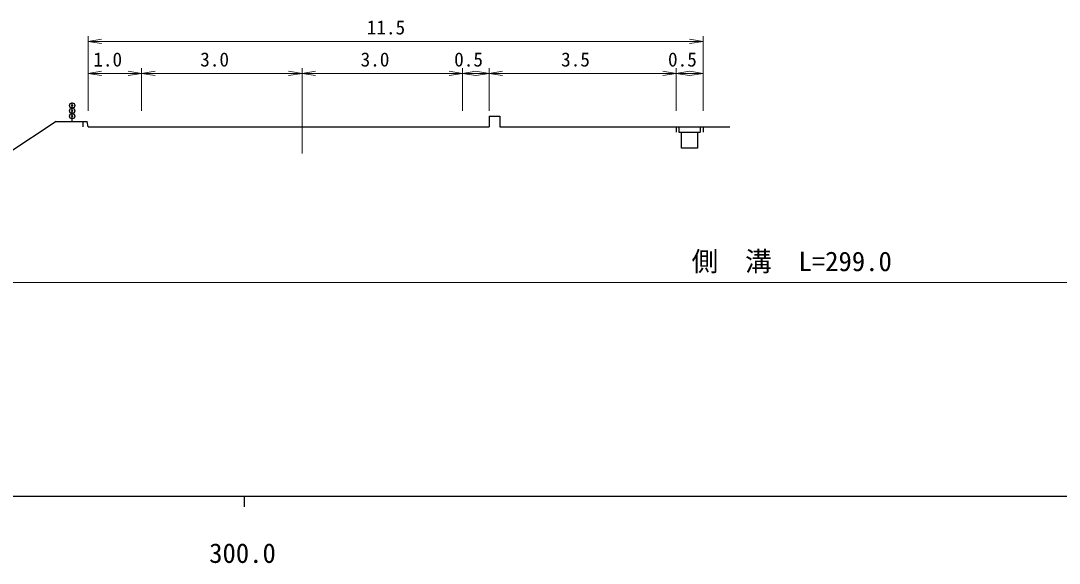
# Model space of a CAD drawing. Units: millimetres on the paper, enlarged 1000 times, with parts at other scales. Extents: x 40000 to 680000, y 20000 to 380000.
# Drawn here: x 347106 to 444226, y 198715 to 249484 of the extents above; entities that cross this region are included whole.
import ezdxf
from ezdxf.enums import TextEntityAlignment as Align

# ---------------------------------------------------------------- set-up
doc = ezdxf.new("R2010")
doc.units = ezdxf.units.MM
doc.header["$LTSCALE"] = 1000
doc.header["$PDMODE"] = 32
doc.header["$PDSIZE"] = 500
doc.linetypes.add('CHAIN', pattern=[18.5, 12, -1.5, 3.5, -1.5])
for name, color, linetype, lineweight in [('M-BGD', 7, 'Continuous', 25), ('M-BMK', 2, 'CHAIN', 13), ('M-STR-HTXT', 7, 'Continuous', 13), ('M-TTL-BAND', 7, 'Continuous', 25)]:
    doc.layers.add(name, color=color, linetype=linetype, lineweight=lineweight)
doc.styles.add('ＭＳ ゴシック', font='')
doc.styles.get('ＭＳ ゴシック').set_extended_font_data('MS Gothic')

# ---------------------------------------------------------------- blocks, each defined once
blk = doc.blocks.new('open_arrow')
at = {"color": 0, "linetype": 'Continuous', "lineweight": -2}
blk.add_lwpolyline([(7.5, 1.25), (0, 0), (7.5, -1.25)], dxfattribs=at)

msp = doc.modelspace()

# ---------------------------------------------------------------- linework, layer by layer
at = {"layer": 'M-BGD'}
for p, q in [((351910, 240056), (351906, 241848)), ((350410, 240056), (345910, 237056)), ((350410, 240056), (353324, 240056)), ((352910, 240056), (352910, 239556)), ((353410, 239556), (353324, 240056)), ((390910, 240556), (390910, 239556)), ((390910, 240556), (391910, 240556)), ((391910, 240556), (391910, 239556)), ((353410, 239556), (390910, 239556)), ((391910, 239556), (413410, 239556)), ((408410, 239556), (408410, 239056)), ((408660, 239556), (408660, 239056)), ((410410, 239056), (410660, 239056)), ((410660, 239556), (410660, 239056)), ((410910, 239556), (410910, 239056))]:
    msp.add_line(p, q, dxfattribs=at)
msp.add_lwpolyline([(408660, 239056), (410410, 239056), (410410, 237556), (408910, 237556), (408910, 239056)], dxfattribs=at)
for centre, radius in [((351910, 241556), 50), ((351910, 241056), 50), ((351910, 241556), 40), ((351910, 241056), 40), ((351910, 241556), 30), ((351910, 241056), 30), ((351910, 241556), 20), ((351910, 241556), 20), ((351910, 241556), 20), ((351910, 241056), 20), ((351910, 241056), 20), ((351910, 241056), 20), ((351910, 240556), 50), ((351910, 240556), 40), ((351910, 240556), 30), ((351910, 240556), 20), ((351910, 240556), 20), ((351910, 240556), 20)]:
    msp.add_circle(centre, radius, dxfattribs=at)
for p in [(351910, 241556), (351910, 241056), (351910, 240556)]:
    msp.add_point(p, dxfattribs=at)
at = {"layer": 'M-BMK'}
msp.add_line((373410, 242056), (373410, 237056), dxfattribs=at)
at = {"layer": 'M-STR-HTXT'}
for p, q in [((353410, 241056), (353410, 248056)), ((410910, 241056), (410910, 248056)), ((353410, 247556), (358410, 247556)), ((358410, 247556), (373410, 247556)), ((373410, 247556), (388410, 247556)), ((388410, 247556), (390910, 247556)), ((390910, 247556), (408410, 247556)), ((408410, 247556), (410910, 247556)), ((353410, 244556), (354660, 244764)), ((358410, 244556), (357160, 244764)), ((358410, 241056), (358410, 245056)), ((358410, 244556), (359660, 244764)), ((373410, 244556), (372160, 244764)), ((373410, 241056), (373410, 245056)), ((373410, 244556), (374660, 244764)), ((388410, 244556), (387160, 244764)), ((388410, 241056), (388410, 245056)), ((388410, 244556), (389660, 244764)), ((390910, 244556), (389660, 244764)), ((390910, 241056), (390910, 245056)), ((390910, 244556), (392160, 244764)), ((408410, 244556), (407160, 244764)), ((408410, 241056), (408410, 245056)), ((408410, 244556), (409660, 244764)), ((410910, 244556), (409660, 244764)), ((353410, 244556), (354660, 244348)), ((353410, 244556), (358410, 244556)), ((358410, 244556), (357160, 244348)), ((358410, 244556), (359660, 244348)), ((358410, 244556), (373410, 244556)), ((373410, 244556), (372160, 244348)), ((373410, 244556), (374660, 244348)), ((373410, 244556), (388410, 244556)), ((388410, 244556), (387160, 244348)), ((388410, 244556), (389660, 244348)), ((388410, 244556), (390910, 244556)), ((390910, 244556), (389660, 244348)), ((390910, 244556), (392160, 244348)), ((390910, 244556), (408410, 244556)), ((408410, 244556), (407160, 244348)), ((408410, 244556), (409660, 244348)), ((408410, 244556), (410910, 244556)), ((410910, 244556), (409660, 244348)), ((564193, 225000), (274218, 225000))]:
    msp.add_line(p, q, dxfattribs=at)
at = {"layer": 'M-TTL-BAND'}
for p, q in [((40000, 205000), (579000, 205000)), ((368000, 205000), (368000, 204000))]:
    msp.add_line(p, q, dxfattribs=at)

# ---------------------------------------------------------------- block references
at = {"layer": 'M-STR-HTXT', "xscale": 167, "yscale": 167}
msp.add_blockref('open_arrow', (353410, 247556), dxfattribs=at)
at = {"layer": 'M-STR-HTXT', "xscale": 167, "yscale": 167, "rotation": 180}
msp.add_blockref('open_arrow', (410910, 247556), dxfattribs=at)

# ---------------------------------------------------------------- texts
at = {"layer": 'M-STR-HTXT', "style": 'ＭＳ ゴシック'}
for s, height, p in [('11.5', 1320, (381260, 247806)), ('1.0', 1320, (355235, 244806)), ('3.0', 1320, (365235, 244806)), ('3.0', 1320, (380235, 244806)), ('0.5', 1320, (388985, 244806)), ('3.5', 1320, (398985, 244806)), ('0.5', 1320, (408985, 244806)), ('側\u3000溝\u3000L=299.0', 1833, (419206, 225500))]:
    msp.add_text(s, height=height, dxfattribs=at).set_placement(p, align=Align.BOTTOM_CENTER)
at = {"layer": 'M-TTL-BAND', "style": 'ＭＳ ゴシック'}
msp.add_text('300.0', height=1833, dxfattribs=at).set_placement((367844, 198195), align=Align.BOTTOM_CENTER)

doc.saveas('drawing.dxf')
